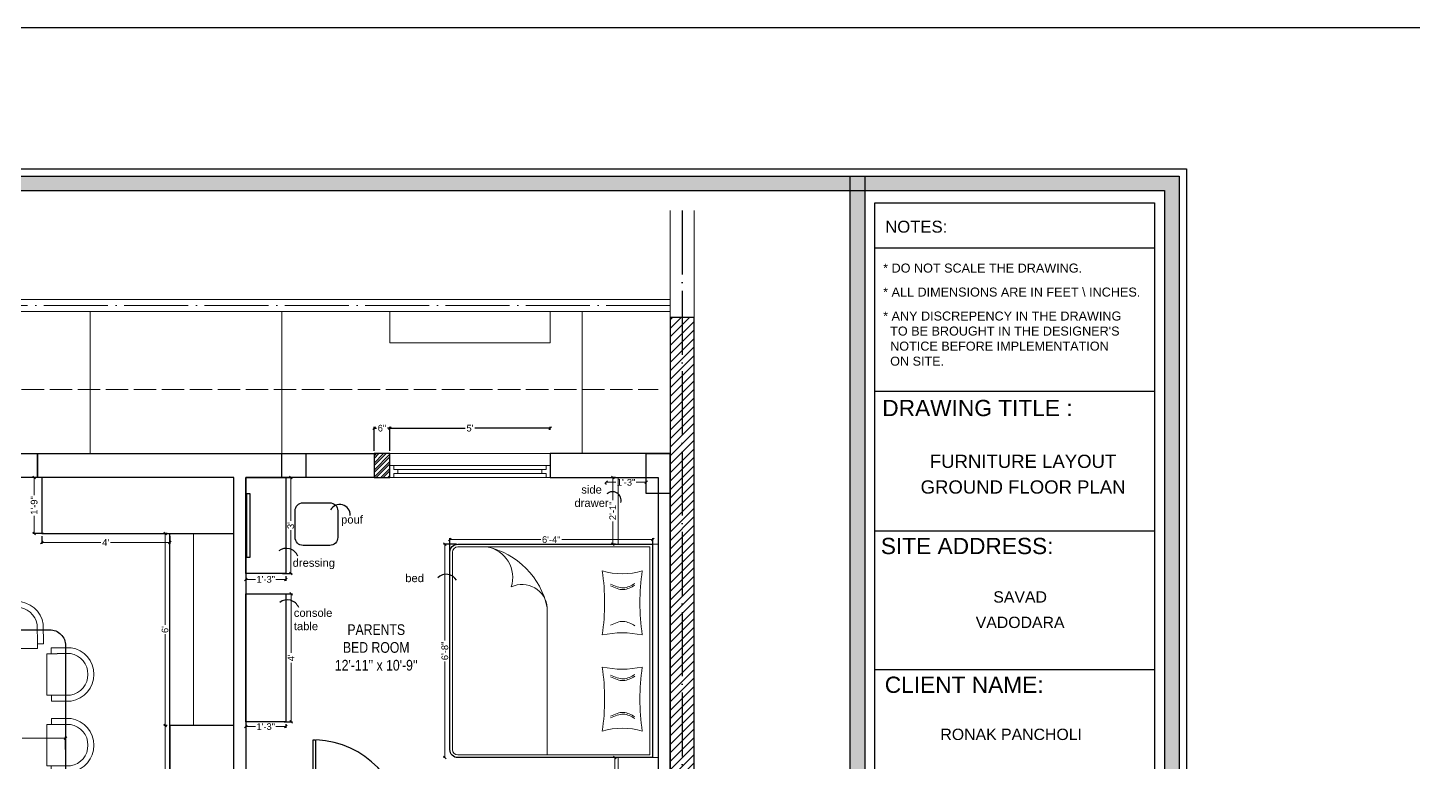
# Model space of a CAD drawing. Header units: millimetres. Extents: x 56222 to 154870, y -177588 to -121287.
# Drawn here: x 148267 to 148787, y -177210 to -176935 of the extents above; entities that cross this region are included whole.
import ezdxf
from ezdxf.enums import TextEntityAlignment as Align

# ---------------------------------------------------------------- set-up
doc = ezdxf.new("R2010")
doc.units = ezdxf.units.MM
doc.header["$MEASUREMENT"] = 0
doc.header["$PDMODE"] = 35
doc.linetypes.add('ACAD_ISO02W100', pattern=[15, 12, -3])
doc.linetypes.add('ACAD_ISO04W100', pattern=[30, 24, -3, 0, -3])
doc.layers.get('Defpoints').update_dxf_attribs({"color": 220})
for name, color, linetype in [('AR DOOR', 40, 'Continuous'), ('AR ELE-5', 134, 'Continuous'), ('str coll', 6, 'Continuous')]:
    doc.layers.add(name, color=color, linetype=linetype)
for name, color, linetype, lineweight in [('COLUMN', 1, 'Continuous', 30), ('dim05', 1, 'Continuous', 13), ('FIRST FLOOR ( TEXT )', 7, 'Continuous', 9), ('FURNITURE', 32, 'Continuous', 9), ('GROUND FLOOR', 7, 'Continuous', 9), ('GROUND FLOOR  ( HATCH )', 251, 'Continuous', 9), ('GROUND FLOOR  ( PLINE )', 251, 'Continuous', 30), ('Labelling', 1, 'Continuous', 25), ('NAME PLATE', 7, 'Continuous', 25), ('SECOND FLOOR ( DW_RAIL )', 7, 'Continuous', 9), ('wall', 7, 'Continuous', 30), ('X_PLOT', 1, 'Continuous', 9), ('XX~SLAB ( BEAM )~ ( DIM )', 7, 'Continuous', 9)]:
    doc.layers.add(name, color=color, linetype=linetype, lineweight=lineweight)
doc.styles.add('Arial', font='arial.ttf')
doc.styles.add('KATHA', font='swissc.ttf')
doc.styles.get("Standard").update_dxf_attribs({"font": 'arial.ttf', "height": 6})
doc.styles.add('style4', font='ARIALN.TTF')
doc.dimstyles.new('ISO-25', dxfattribs={"dimtxt": 2.5, "dimasz": 1, "dimexe": 0.5, "dimexo": 1, "dimtad": 0, "dimdec": 1, "dimlunit": 4, "dimtxsty": 'Standard', "dimblk": 'OBLIQUE', "dimcen": 2.5, "dimclrd": 1, "dimclre": 1, "dimclrt": 5, "dimadec": 0, "dimazin": 0, "dimtfac": 1, "dimtdec": 1, "dimtmove": 0, "dimatfit": 3, "dimfxl": 1, "dimlwd": -1, "dimarcsym": 0})

# ---------------------------------------------------------------- blocks, each defined once
blk = doc.blocks.new('LAYOUT FILE')
at = {"layer": 'NAME PLATE', "true_color": 0xd39e00}
h = blk.add_hatch(color=42, dxfattribs=at)
h.paths.add_polyline_path([(3346889.83, -513806.18), (3346889.83, -514260.7), (3347535.56, -514260.7), (3347535.56, -513806.18)])
h.paths.add_polyline_path([(3346894.36, -513810.71), (3347531.03, -513810.71), (3347531.03, -514256.17), (3346894.36, -514256.17)], flags=16)
blk.add_hatch(color=42, dxfattribs=at).paths.add_polyline_path([(3347433.6, -514256.17), (3347438.13, -514256.17), (3347438.13, -513806.18), (3347433.6, -513806.18)])
at = {"layer": 'NAME PLATE', "color": 42, "true_color": 0xd39e00}
for p, q in [((3347527.96, -513828.55), (3347441.2, -513828.55)), ((3347527.96, -513872.99), (3347441.2, -513872.99)), ((3347527.96, -513916.26), (3347441.2, -513916.26)), ((3347527.96, -513959.27), (3347441.2, -513959.27))]:
    blk.add_line(p, q, dxfattribs=at)
for points in [[(3346887.56, -513803.91), (3347537.83, -513803.91), (3347537.83, -514262.96), (3346887.56, -514262.96)], [(3346889.83, -513806.18), (3347535.56, -513806.18), (3347535.56, -514260.7), (3346889.83, -514260.7)], [(3347433.6, -514256.17), (3347433.6, -513806.18), (3347438.13, -513806.18), (3347438.13, -514256.17)], [(3346894.36, -513810.71), (3347531.03, -513810.71), (3347531.03, -514256.17), (3346894.36, -514256.17)], [(3347441.2, -514252.44), (3347441.2, -513814.44), (3347527.96, -513814.44), (3347527.96, -514252.44)]]:
    blk.add_lwpolyline(points, close=True, dxfattribs=at)
at = {"layer": 'NAME PLATE', "style": 'Arial'}
for s, height, p in [('NOTES:', 3.699, (3347454.07, -513823.73)), ('DRAWING TITLE : ', 5.0338, (3347474.01, -513880.61)), ('SITE ADDRESS:', 5.0338, (3347469.85, -513923.39)), ('CLIENT NAME:', 5.0338, (3347468.93, -513966.4))]:
    blk.add_text(s, height=height, dxfattribs=at).set_placement(p, align=Align.CENTER)
at = {"layer": 'NAME PLATE', "char_height": 2.7974, "width": 108.0765, "attachment_point": 1, "style": 'Arial'}
for s, insert in [('* DO NOT SCALE THE DRAWING.', (3347443.82, -513833.31, 0)), ('* ALL DIMENSIONS ARE IN FEET \\\\ INCHES.', (3347443.82, -513840.75, 0)), ("* ANY DISCREPENCY IN THE DRAWING \\P  TO BE BROUGHT IN THE DESIGNER'S\\P  NOTICE BEFORE IMPLEMENTATION \\P  ON SITE.", (3347443.82, -513848.18, 0))]:
    blk.add_mtext(s, dxfattribs=dict(at, insert=insert))
blk = doc.blocks.new('SD DSD')
at = {"layer": 'FURNITURE'}
for p, q in [((3348486.7, -514623.32), (3348486.68, -514619.42)), ((3348502.23, -514619.34), (3348502.25, -514623.25)), ((3348483.69, -514625.26), (3348479.79, -514625.25)), ((3348483.69, -514625.26), (3348483.66, -514640.81)), ((3348486.7, -514623.32), (3348502.25, -514623.25)), ((3348505.76, -514625.26), (3348509.66, -514625.25)), ((3348505.76, -514625.26), (3348505.79, -514640.81)), ((3348479.75, -514640.8), (3348483.66, -514640.81)), ((3348509.7, -514640.8), (3348505.79, -514640.81)), ((3348479.75, -514651.77), (3348483.66, -514651.76)), ((3348483.69, -514667.31), (3348483.66, -514651.76)), ((3348505.76, -514667.31), (3348505.79, -514651.76)), ((3348509.7, -514651.77), (3348505.79, -514651.76)), ((3348483.69, -514667.31), (3348479.79, -514667.32)), ((3348505.76, -514667.31), (3348509.66, -514667.32)), ((3348486.7, -514669.25), (3348486.68, -514673.16)), ((3348486.7, -514669.25), (3348502.25, -514669.32)), ((3348502.23, -514673.23), (3348502.25, -514669.32))]:
    blk.add_line(p, q, dxfattribs=at)
at = {"layer": 'FURNITURE', "flags": 128}
for points in [[(3348502.23, -514621.56), (3348504.46, -514621.55), (3348504.42, -514614.17, 0.853613), (3348484.42, -514614.22), (3348484.46, -514621.65), (3348486.68, -514621.64)], [(3348502.22, -514619.34), (3348502.23, -514621.56), (3348502.2, -514614.36, 0.835758), (3348486.65, -514614.39), (3348486.67, -514619.42), (3348486.68, -514621.64)], [(3348481.97, -514640.8), (3348481.97, -514643.02), (3348474.58, -514643.01, -0.853613), (3348474.58, -514623.01), (3348482.01, -514623.02), (3348482.01, -514625.25)], [(3348479.75, -514640.79), (3348481.97, -514640.8), (3348474.77, -514640.78, -0.835758), (3348474.76, -514625.23), (3348479.79, -514625.24), (3348482.01, -514625.25)], [(3348507.48, -514640.8), (3348507.48, -514643.02), (3348514.87, -514643.01, 0.853613), (3348514.87, -514623.01), (3348507.44, -514623.02), (3348507.44, -514625.25)], [(3348509.7, -514640.79), (3348507.48, -514640.8), (3348514.68, -514640.78, 0.835758), (3348514.69, -514625.23), (3348509.66, -514625.24), (3348507.44, -514625.25)], [(3348481.97, -514651.77), (3348481.97, -514649.55), (3348474.58, -514649.57, 0.853613), (3348474.58, -514669.57), (3348482.01, -514669.55), (3348482.01, -514667.32)], [(3348479.75, -514651.78), (3348481.97, -514651.77), (3348474.77, -514651.79, 0.835758), (3348474.76, -514667.34), (3348479.79, -514667.33), (3348482.01, -514667.33)], [(3348507.48, -514651.77), (3348507.48, -514649.55), (3348514.87, -514649.57, -0.853613), (3348514.87, -514669.57), (3348507.44, -514669.55), (3348507.44, -514667.32)], [(3348509.7, -514651.78), (3348507.48, -514651.77), (3348514.68, -514651.79, -0.835758), (3348514.69, -514667.34), (3348509.66, -514667.33), (3348507.44, -514667.33)], [(3348502.23, -514671.01), (3348504.46, -514671.02), (3348504.42, -514678.4, -0.853613), (3348484.42, -514678.36), (3348484.46, -514670.92), (3348486.68, -514670.93)], [(3348502.22, -514673.23), (3348502.23, -514671.01), (3348502.2, -514678.21, -0.835758), (3348486.65, -514678.18), (3348486.67, -514673.16), (3348486.68, -514670.93)]]:
    blk.add_lwpolyline(points, format="xyb", dxfattribs=at)
at = {"layer": 'FURNITURE', "lineweight": 30}
blk.add_lwpolyline([(3348506.78, -514676.29), (3348482.68, -514676.29, -0.414214), (3348476.68, -514670.29), (3348476.68, -514622.29, -0.414214), (3348482.68, -514616.29), (3348506.78, -514616.29, -0.414214), (3348512.78, -514622.29), (3348512.78, -514670.29, -0.414214)], format="xyb", close=True, dxfattribs=at)
blk = doc.blocks.new('_Oblique')
at = {"layer": 'wall', "color": 0, "lineweight": -2}
blk.add_line((-0.5, -0.5), (0.5, 0.5), dxfattribs=at)
blk = doc.blocks.new('*D477')
at = {"layer": 'Defpoints', "color": 0, "transparency": 16777216}
for p in [(148281.63, -177201.2), (148245.53, -177205.67), (148281.63, -177206.52)]:
    blk.add_point(p, dxfattribs=at)
at = {"layer": 'dim05', "color": 1, "linetype": 'Continuous', "lineweight": -2, "transparency": 16777216}
for p, q in [((148245.53, -177204.67), (148245.53, -177200.7)), ((148281.63, -177205.52), (148281.63, -177200.7))]:
    blk.add_line(p, q, dxfattribs=at)
at = {"layer": 'dim05', "color": 1, "linetype": 'Continuous', "transparency": 16777216}
for p, q in [((148245.53, -177201.2), (148261.81, -177201.2)), ((148281.63, -177201.2), (148265.36, -177201.2))]:
    blk.add_line(p, q, dxfattribs=at)
at = {"layer": 'dim05', "color": 1, "transparency": 16777216, "rotation": 180}
blk.add_blockref('_Oblique', (148245.53, -177201.2), dxfattribs=at)
at = {"layer": 'dim05', "color": 1, "transparency": 16777216}
blk.add_blockref('_Oblique', (148281.63, -177201.2), dxfattribs=at)
at = {"layer": 'dim05', "color": 5, "lineweight": 25, "transparency": 16777216, "insert": (148263.58, -177201.2), "char_height": 2.5, "attachment_point": 5, "style": 'Arial'}
blk.add_mtext("3'", dxfattribs=at)
blk = doc.blocks.new('*D483')
at = {"layer": 'Defpoints', "color": 0, "transparency": 16777216}
for p in [(148501.69, -177126.83), (148425.66, -177134.01), (148501.69, -177134.01)]:
    blk.add_point(p, dxfattribs=at)
at = {"layer": 'dim05', "color": 1, "linetype": 'Continuous', "lineweight": -2, "transparency": 16777216}
for p, q in [((148425.66, -177133.01), (148425.66, -177126.33)), ((148501.69, -177133.01), (148501.69, -177126.33))]:
    blk.add_line(p, q, dxfattribs=at)
at = {"layer": 'dim05', "color": 1, "linetype": 'Continuous', "transparency": 16777216}
for p, q in [((148425.66, -177126.83), (148459.72, -177126.83)), ((148501.69, -177126.83), (148467.63, -177126.83))]:
    blk.add_line(p, q, dxfattribs=at)
at = {"layer": 'dim05', "color": 1, "transparency": 16777216, "rotation": 180}
blk.add_blockref('_Oblique', (148425.66, -177126.83), dxfattribs=at)
at = {"layer": 'dim05', "color": 1, "transparency": 16777216}
blk.add_blockref('_Oblique', (148501.69, -177126.83), dxfattribs=at)
at = {"layer": 'dim05', "color": 5, "lineweight": 25, "transparency": 16777216, "insert": (148463.67, -177126.83), "char_height": 2.5, "attachment_point": 5, "style": 'Arial'}
blk.add_mtext('6\'-4"', dxfattribs=at)
blk = doc.blocks.new('*D484')
at = {"layer": 'Defpoints', "color": 0, "transparency": 16777216}
for p in [(148429.18, -177128.55), (148423.79, -177208.54), (148424.48, -177208.54)]:
    blk.add_point(p, dxfattribs=at)
at = {"layer": 'dim05', "color": 1, "linetype": 'Continuous', "lineweight": -2, "transparency": 16777216}
for p, q in [((148428.18, -177128.55), (148423.29, -177128.55)), ((148423.48, -177208.54), (148423.29, -177208.54))]:
    blk.add_line(p, q, dxfattribs=at)
at = {"layer": 'dim05', "color": 1, "linetype": 'Continuous', "transparency": 16777216}
for p, q in [((148423.79, -177128.55), (148423.79, -177164.59)), ((148423.79, -177208.54), (148423.79, -177172.5))]:
    blk.add_line(p, q, dxfattribs=at)
at = {"layer": 'dim05', "color": 1, "transparency": 16777216}
for p, rotation in [((148423.79, -177128.55), 90), ((148423.79, -177208.54), 270)]:
    blk.add_blockref('_Oblique', p, dxfattribs=dict(at, rotation=rotation))
at = {"layer": 'dim05', "color": 5, "lineweight": 25, "transparency": 16777216, "insert": (148423.79, -177168.55), "char_height": 2.5, "attachment_point": 5, "rotation": 90, "style": 'Arial'}
blk.add_mtext('6\'-8"', dxfattribs=at)
blk = doc.blocks.new('*D485')
at = {"layer": 'Defpoints', "color": 0, "transparency": 16777216}
for p in [(148488.69, -177103.54), (148486.69, -177128.55), (148488.69, -177128.55)]:
    blk.add_point(p, dxfattribs=at)
at = {"layer": 'dim05', "color": 1, "linetype": 'Continuous', "lineweight": -2, "transparency": 16777216}
for p, q in [((148487.69, -177103.54), (148486.19, -177103.54)), ((148487.69, -177128.55), (148486.19, -177128.55))]:
    blk.add_line(p, q, dxfattribs=at)
at = {"layer": 'dim05', "color": 1, "linetype": 'Continuous', "transparency": 16777216}
for p, q in [((148486.69, -177103.54), (148486.69, -177112.08)), ((148486.69, -177128.55), (148486.69, -177120.02))]:
    blk.add_line(p, q, dxfattribs=at)
at = {"layer": 'dim05', "color": 1, "transparency": 16777216}
for p, rotation in [((148486.69, -177103.54), 90), ((148486.69, -177128.55), 270)]:
    blk.add_blockref('_Oblique', p, dxfattribs=dict(at, rotation=rotation))
at = {"layer": 'dim05', "color": 5, "lineweight": 25, "transparency": 16777216, "insert": (148486.69, -177116.05), "char_height": 2.5, "attachment_point": 5, "rotation": 90, "style": 'Arial'}
blk.add_mtext('2\'-1"', dxfattribs=at)
blk = doc.blocks.new('*D486')
at = {"layer": 'Defpoints', "color": 0, "transparency": 16777216}
for p in [(148484.19, -177105.12), (148499.19, -177105.12), (148499.19, -177105.36)]:
    blk.add_point(p, dxfattribs=at)
at = {"layer": 'dim05', "color": 1, "linetype": 'Continuous', "transparency": 16777216}
for p, q in [((148484.19, -177105.36), (148487.86, -177105.36)), ((148499.19, -177105.36), (148495.52, -177105.36))]:
    blk.add_line(p, q, dxfattribs=at)
at = {"layer": 'dim05', "color": 1, "linetype": 'Continuous', "lineweight": -2, "transparency": 16777216}
for p, q in [((148484.19, -177106.12), (148484.19, -177105.86)), ((148499.19, -177106.12), (148499.19, -177105.86))]:
    blk.add_line(p, q, dxfattribs=at)
at = {"layer": 'dim05', "color": 1, "transparency": 16777216, "rotation": 180}
blk.add_blockref('_Oblique', (148484.19, -177105.36), dxfattribs=at)
at = {"layer": 'dim05', "color": 1, "transparency": 16777216}
blk.add_blockref('_Oblique', (148499.19, -177105.36), dxfattribs=at)
at = {"layer": 'dim05', "color": 5, "lineweight": 25, "transparency": 16777216, "insert": (148491.69, -177105.36), "char_height": 2.5, "attachment_point": 5, "style": 'Arial'}
blk.add_mtext('1\'-3"', dxfattribs=at)
blk = doc.blocks.new('*D487')
at = {"layer": 'Defpoints', "color": 0, "transparency": 16777216}
for p in [(148488.69, -177208.54), (148487.51, -177232.54), (148488.69, -177232.54)]:
    blk.add_point(p, dxfattribs=at)
at = {"layer": 'dim05', "color": 1, "linetype": 'Continuous', "lineweight": -2, "transparency": 16777216}
for p, q in [((148487.69, -177208.54), (148487.01, -177208.54)), ((148487.69, -177232.54), (148487.01, -177232.54))]:
    blk.add_line(p, q, dxfattribs=at)
at = {"layer": 'dim05', "color": 1, "linetype": 'Continuous', "transparency": 16777216}
for p, q in [((148487.51, -177208.54), (148487.51, -177218.74)), ((148487.51, -177232.54), (148487.51, -177222.34))]:
    blk.add_line(p, q, dxfattribs=at)
at = {"layer": 'dim05', "color": 1, "transparency": 16777216}
for p, rotation in [((148487.51, -177208.54), 90), ((148487.51, -177232.54), 270)]:
    blk.add_blockref('_Oblique', p, dxfattribs=dict(at, rotation=rotation))
at = {"layer": 'dim05', "color": 5, "lineweight": 25, "transparency": 16777216, "insert": (148487.51, -177220.54), "char_height": 2.5, "attachment_point": 5, "rotation": 90, "style": 'Arial'}
blk.add_mtext("2'", dxfattribs=at)
blk = doc.blocks.new('*D479')
at = {"layer": 'Defpoints', "color": 0, "transparency": 16777216}
for p in [(148349.19, -177195.04), (148349.19, -177196.93), (148364.13, -177195.04)]:
    blk.add_point(p, dxfattribs=at)
at = {"layer": 'dim05', "color": 1, "linetype": 'Continuous', "lineweight": -2, "transparency": 16777216}
for p, q in [((148349.19, -177196.04), (148349.19, -177197.43)), ((148364.13, -177196.04), (148364.13, -177197.43))]:
    blk.add_line(p, q, dxfattribs=at)
at = {"layer": 'dim05', "color": 1, "linetype": 'Continuous', "transparency": 16777216}
for p, q in [((148349.19, -177196.93), (148352.83, -177196.93)), ((148364.13, -177196.93), (148360.49, -177196.93))]:
    blk.add_line(p, q, dxfattribs=at)
at = {"layer": 'dim05', "color": 1, "transparency": 16777216, "rotation": 180}
blk.add_blockref('_Oblique', (148349.19, -177196.93), dxfattribs=at)
at = {"layer": 'dim05', "color": 1, "transparency": 16777216}
blk.add_blockref('_Oblique', (148364.13, -177196.93), dxfattribs=at)
at = {"layer": 'dim05', "color": 5, "lineweight": 25, "transparency": 16777216, "insert": (148356.66, -177196.93), "char_height": 2.5, "attachment_point": 5, "style": 'Arial'}
blk.add_mtext('1\'-3"', dxfattribs=at)
blk = doc.blocks.new('*D480')
at = {"layer": 'Defpoints', "color": 0, "transparency": 16777216}
for p in [(148362.55, -177147.16), (148362.55, -177195.13), (148366.18, -177195.13)]:
    blk.add_point(p, dxfattribs=at)
at = {"layer": 'dim05', "color": 1, "linetype": 'Continuous', "lineweight": -2, "transparency": 16777216}
for p, q in [((148363.55, -177147.16), (148366.68, -177147.16)), ((148363.55, -177195.13), (148366.68, -177195.13))]:
    blk.add_line(p, q, dxfattribs=at)
at = {"layer": 'dim05', "color": 1, "linetype": 'Continuous', "transparency": 16777216}
for p, q in [((148366.18, -177147.16), (148366.18, -177169.32)), ((148366.18, -177195.13), (148366.18, -177172.97))]:
    blk.add_line(p, q, dxfattribs=at)
at = {"layer": 'dim05', "color": 1, "transparency": 16777216}
for p, rotation in [((148366.18, -177147.16), 90), ((148366.18, -177195.13), 270)]:
    blk.add_blockref('_Oblique', p, dxfattribs=dict(at, rotation=rotation))
at = {"layer": 'dim05', "color": 5, "lineweight": 25, "transparency": 16777216, "insert": (148366.18, -177171.15), "char_height": 2.5, "attachment_point": 5, "rotation": 90, "style": 'Arial'}
blk.add_mtext("4'", dxfattribs=at)
blk = doc.blocks.new('*D481')
at = {"layer": 'Defpoints', "color": 0, "transparency": 16777216}
for p in [(148349.19, -177139.57), (148364.13, -177139.57), (148364.13, -177141.73)]:
    blk.add_point(p, dxfattribs=at)
at = {"layer": 'dim05', "color": 1, "linetype": 'Continuous', "lineweight": -2, "transparency": 16777216}
for p, q in [((148349.19, -177140.57), (148349.19, -177142.23)), ((148364.13, -177140.57), (148364.13, -177142.23))]:
    blk.add_line(p, q, dxfattribs=at)
at = {"layer": 'dim05', "color": 1, "linetype": 'Continuous', "transparency": 16777216}
for p, q in [((148349.19, -177141.73), (148352.83, -177141.73)), ((148364.13, -177141.73), (148360.49, -177141.73))]:
    blk.add_line(p, q, dxfattribs=at)
at = {"layer": 'dim05', "color": 1, "transparency": 16777216, "rotation": 180}
blk.add_blockref('_Oblique', (148349.19, -177141.73), dxfattribs=at)
at = {"layer": 'dim05', "color": 1, "transparency": 16777216}
blk.add_blockref('_Oblique', (148364.13, -177141.73), dxfattribs=at)
at = {"layer": 'dim05', "color": 5, "lineweight": 25, "transparency": 16777216, "insert": (148356.66, -177141.73), "char_height": 2.5, "attachment_point": 5, "style": 'Arial'}
blk.add_mtext('1\'-3"', dxfattribs=at)
blk = doc.blocks.new('*D482')
at = {"layer": 'Defpoints', "color": 0, "transparency": 16777216}
for p in [(148361.33, -177103.54), (148366.05, -177103.54), (148361.99, -177139.57)]:
    blk.add_point(p, dxfattribs=at)
at = {"layer": 'dim05', "color": 1, "linetype": 'Continuous', "lineweight": -2, "transparency": 16777216}
for p, q in [((148362.33, -177103.54), (148366.55, -177103.54)), ((148362.99, -177139.57), (148366.55, -177139.57))]:
    blk.add_line(p, q, dxfattribs=at)
at = {"layer": 'dim05', "color": 1, "linetype": 'Continuous', "transparency": 16777216}
for p, q in [((148366.05, -177103.54), (148366.05, -177119.78)), ((148366.05, -177139.57), (148366.05, -177123.33))]:
    blk.add_line(p, q, dxfattribs=at)
at = {"layer": 'dim05', "color": 1, "transparency": 16777216}
for p, rotation in [((148366.05, -177103.54), 90), ((148366.05, -177139.57), 270)]:
    blk.add_blockref('_Oblique', p, dxfattribs=dict(at, rotation=rotation))
at = {"layer": 'dim05', "color": 5, "lineweight": 25, "transparency": 16777216, "insert": (148366.05, -177121.56), "char_height": 2.5, "attachment_point": 5, "rotation": 90, "style": 'Arial'}
blk.add_mtext("3'", dxfattribs=at)
blk = doc.blocks.new('*U257')
for points in [[(0, 0), (0, 1120), (30, 1120), (30, 0)], [(-40, 0), (0, 0), (0, -30), (10, -30), (10, -100), (-40, -100)], [(1160, 0), (1120, 0), (1120, -30), (1110, -30), (1110, -100), (1160, -100)]]:
    blk.add_lwpolyline(points, close=True)
at = {"layer": 'AR ELE-5', "linetype": 'ByBlock', "ltscale": 15}
blk.add_arc((-2, -1), 1122, 0.0347, 87.627, dxfattribs=at)
blk = doc.blocks.new('*D492')
at = {"layer": 'Defpoints', "color": 0, "transparency": 16777216}
for p in [(148275.04, -177103.54), (148269.87, -177124.54), (148274.33, -177124.54)]:
    blk.add_point(p, dxfattribs=at)
at = {"layer": 'dim05', "color": 1, "linetype": 'Continuous', "lineweight": -2, "transparency": 16777216}
for p, q in [((148274.04, -177103.54), (148269.37, -177103.54)), ((148273.33, -177124.54), (148269.37, -177124.54))]:
    blk.add_line(p, q, dxfattribs=at)
at = {"layer": 'dim05', "color": 1, "linetype": 'Continuous', "transparency": 16777216}
for p, q in [((148269.87, -177103.54), (148269.87, -177110.21)), ((148269.87, -177124.54), (148269.87, -177117.87))]:
    blk.add_line(p, q, dxfattribs=at)
at = {"layer": 'dim05', "color": 1, "transparency": 16777216}
for p, rotation in [((148269.87, -177103.54), 90), ((148269.87, -177124.54), 270)]:
    blk.add_blockref('_Oblique', p, dxfattribs=dict(at, rotation=rotation))
at = {"layer": 'dim05', "color": 5, "lineweight": 25, "transparency": 16777216, "insert": (148269.87, -177114.04), "char_height": 2.5, "attachment_point": 5, "rotation": 90, "style": 'Arial'}
blk.add_mtext('1\'-9"', dxfattribs=at)
blk = doc.blocks.new('*D493')
at = {"layer": 'Defpoints', "color": 0, "transparency": 16777216}
for p in [(148272.69, -177124.54), (148320.69, -177124.54), (148320.69, -177127.88)]:
    blk.add_point(p, dxfattribs=at)
at = {"layer": 'dim05', "color": 1, "linetype": 'Continuous', "lineweight": -2, "transparency": 16777216}
for p, q in [((148272.69, -177125.54), (148272.69, -177128.38)), ((148320.69, -177125.54), (148320.69, -177128.38))]:
    blk.add_line(p, q, dxfattribs=at)
at = {"layer": 'dim05', "color": 1, "linetype": 'Continuous', "transparency": 16777216}
for p, q in [((148272.69, -177127.88), (148294.86, -177127.88)), ((148320.69, -177127.88), (148298.51, -177127.88))]:
    blk.add_line(p, q, dxfattribs=at)
at = {"layer": 'dim05', "color": 1, "transparency": 16777216, "rotation": 180}
blk.add_blockref('_Oblique', (148272.69, -177127.88), dxfattribs=at)
at = {"layer": 'dim05', "color": 1, "transparency": 16777216}
blk.add_blockref('_Oblique', (148320.69, -177127.88), dxfattribs=at)
at = {"layer": 'dim05', "color": 5, "lineweight": 25, "transparency": 16777216, "insert": (148296.69, -177127.88), "char_height": 2.5, "attachment_point": 5, "style": 'Arial'}
blk.add_mtext("4'", dxfattribs=at)
blk = doc.blocks.new('*D494')
at = {"layer": 'Defpoints', "color": 0, "transparency": 16777216}
for p in [(148320.69, -177124.54), (148318.91, -177196.54), (148320.69, -177196.54)]:
    blk.add_point(p, dxfattribs=at)
at = {"layer": 'dim05', "color": 1, "linetype": 'Continuous', "lineweight": -2, "transparency": 16777216}
for p, q in [((148319.69, -177124.54), (148318.41, -177124.54)), ((148319.69, -177196.54), (148318.41, -177196.54))]:
    blk.add_line(p, q, dxfattribs=at)
at = {"layer": 'dim05', "color": 1, "linetype": 'Continuous', "transparency": 16777216}
for p, q in [((148318.91, -177124.54), (148318.91, -177158.76)), ((148318.91, -177196.54), (148318.91, -177162.32))]:
    blk.add_line(p, q, dxfattribs=at)
at = {"layer": 'dim05', "color": 1, "transparency": 16777216}
for p, rotation in [((148318.91, -177124.54), 90), ((148318.91, -177196.54), 270)]:
    blk.add_blockref('_Oblique', p, dxfattribs=dict(at, rotation=rotation))
at = {"layer": 'dim05', "color": 5, "lineweight": 25, "transparency": 16777216, "insert": (148318.91, -177160.54), "char_height": 2.5, "attachment_point": 5, "rotation": 90, "style": 'Arial'}
blk.add_mtext("6'", dxfattribs=at)
blk = doc.blocks.new('*D495')
at = {"layer": 'Defpoints', "color": 0, "transparency": 16777216}
for p in [(148320.69, -177196.54), (148318.91, -177232.54), (148320.69, -177232.54)]:
    blk.add_point(p, dxfattribs=at)
at = {"layer": 'dim05', "color": 1, "linetype": 'Continuous', "lineweight": -2, "transparency": 16777216}
for p, q in [((148319.69, -177196.54), (148318.41, -177196.54)), ((148319.69, -177232.54), (148318.41, -177232.54))]:
    blk.add_line(p, q, dxfattribs=at)
at = {"layer": 'dim05', "color": 1, "linetype": 'Continuous', "transparency": 16777216}
for p, q in [((148318.91, -177196.54), (148318.91, -177212.77)), ((148318.91, -177232.54), (148318.91, -177216.32))]:
    blk.add_line(p, q, dxfattribs=at)
at = {"layer": 'dim05', "color": 1, "transparency": 16777216}
for p, rotation in [((148318.91, -177196.54), 90), ((148318.91, -177232.54), 270)]:
    blk.add_blockref('_Oblique', p, dxfattribs=dict(at, rotation=rotation))
at = {"layer": 'dim05', "color": 5, "transparency": 16777216, "insert": (148318.91, -177214.54), "char_height": 2.5, "attachment_point": 5, "rotation": 90, "style": 'Arial'}
blk.add_mtext("3'", dxfattribs=at)
blk = doc.blocks.new('*D537')
at = {"layer": 'Defpoints', "color": 0, "transparency": 16777216}
for p in [(148403.19, -177086.69), (148463.19, -177085.07), (148463.19, -177086.69)]:
    blk.add_point(p, dxfattribs=at)
at = {"layer": 'dim05', "color": 5, "linetype": 'Continuous', "lineweight": -2, "transparency": 16777216}
for p, q in [((148403.19, -177085.69), (148403.19, -177084.57)), ((148463.19, -177085.69), (148463.19, -177084.57))]:
    blk.add_line(p, q, dxfattribs=at)
at = {"layer": 'dim05', "color": 5, "linetype": 'Continuous', "lineweight": 30, "transparency": 16777216}
for p, q in [((148403.19, -177085.07), (148431.41, -177085.07)), ((148463.19, -177085.07), (148434.96, -177085.07))]:
    blk.add_line(p, q, dxfattribs=at)
at = {"layer": 'dim05', "color": 5, "lineweight": 30, "transparency": 16777216, "rotation": 180}
blk.add_blockref('_Oblique', (148403.19, -177085.07), dxfattribs=at)
at = {"layer": 'dim05', "color": 5, "lineweight": 30, "transparency": 16777216}
blk.add_blockref('_Oblique', (148463.19, -177085.07), dxfattribs=at)
at = {"layer": 'dim05', "color": 5, "lineweight": 30, "transparency": 16777216, "insert": (148433.19, -177085.07), "char_height": 2.5, "attachment_point": 5, "style": 'Arial'}
blk.add_mtext("5'", dxfattribs=at)
blk = doc.blocks.new('*D538')
at = {"layer": 'Defpoints', "color": 0, "transparency": 16777216}
for p in [(148397.23, -177085.07), (148397.23, -177094.54), (148403.19, -177094.54)]:
    blk.add_point(p, dxfattribs=at)
at = {"layer": 'dim05', "color": 5, "linetype": 'Continuous', "lineweight": -2, "transparency": 16777216}
for p, q in [((148397.23, -177093.54), (148397.23, -177084.57)), ((148403.19, -177093.54), (148403.19, -177084.57))]:
    blk.add_line(p, q, dxfattribs=at)
at = {"layer": 'dim05', "color": 5, "linetype": 'Continuous', "lineweight": 30, "transparency": 16777216}
for p, q in [((148397.23, -177085.07), (148398.14, -177085.07)), ((148403.19, -177085.07), (148402.28, -177085.07))]:
    blk.add_line(p, q, dxfattribs=at)
at = {"layer": 'dim05', "color": 5, "lineweight": 30, "transparency": 16777216, "rotation": 180}
blk.add_blockref('_Oblique', (148397.23, -177085.07), dxfattribs=at)
at = {"layer": 'dim05', "color": 5, "lineweight": 30, "transparency": 16777216}
blk.add_blockref('_Oblique', (148403.19, -177085.07), dxfattribs=at)
at = {"layer": 'dim05', "color": 5, "lineweight": 30, "transparency": 16777216, "insert": (148400.21, -177085.07), "char_height": 2.5, "attachment_point": 5, "style": 'Arial'}
blk.add_mtext('6"', dxfattribs=at)

msp = doc.modelspace()

# ---------------------------------------------------------------- hatches: boundary and pattern name
at = {"layer": 'GROUND FLOOR  ( HATCH )'}
h = msp.add_hatch(dxfattribs=at)
h.set_pattern_fill('ANSI31', color=6, scale=18, style=0)
h.set_pattern_definition([(45, (31976.5016, -14767.8683), (-1.590990258, 1.590990258), [])])
h.paths.add_polyline_path([(148517.1875, -177043.5426), (148508.1876, -177043.5426), (148508.1876, -177387.0427), (148517.1875, -177387.0427)])
at = {"layer": 'GROUND FLOOR  ( PLINE )', "lineweight": 5}
h = msp.add_hatch(dxfattribs=at)
h.set_pattern_fill('ANSI32', color=3, scale=5)
h.paths.add_polyline_path([(148403.1875, -177094.5426), (148397.2296, -177094.5426), (148397.2296, -177103.5426), (148403.1875, -177103.5426)])

# ---------------------------------------------------------------- linework, layer by layer
at = {"color": 5}
msp.add_lwpolyline([(148349.5545, -177109.5429), (148350.7301, -177109.5429), (148350.7301, -177133.5509), (148349.5545, -177133.5509)], close=True, dxfattribs=at)
at = {"layer": 'COLUMN'}
for points in [[(148262.1875, -177094.5426), (148271.1875, -177094.5426), (148271.1875, -177103.5426), (148262.1875, -177103.5426)], [(148362.6875, -177094.5426), (148371.6875, -177094.5426), (148371.6875, -177103.5426), (148362.6875, -177103.5426)], [(148499.1875, -177094.5426), (148508.1875, -177094.5426), (148508.1875, -177109.5426), (148499.1875, -177109.5426)]]:
    msp.add_lwpolyline(points, close=True, dxfattribs=at)
at = {"layer": 'FURNITURE', "lineweight": 30}
for p, q in [((148272.6875, -177103.5426), (148272.6875, -177124.5426)), ((148272.6875, -177124.5426), (148344.6875, -177124.5426)), ((148320.6875, -177232.5426), (148320.6875, -177124.5426))]:
    msp.add_line(p, q, dxfattribs=at)
at = {"layer": 'FURNITURE', "lineweight": 5}
msp.add_line((148329.635, -177124.5426), (148329.635, -177196.5414), dxfattribs=at)
at = {"layer": 'FURNITURE'}
msp.add_line((148462.1619, -177207.5509), (148462.1619, -177152.3579), dxfattribs=at)
at = {"layer": 'FURNITURE', "lineweight": 30}
for points in [[(148349.1875, -177103.5426), (148364.1282, -177103.5426), (148364.1282, -177139.5691), (148349.1875, -177139.5691)], [(148349.1875, -177147.1611), (148364.1282, -177147.1611), (148364.1282, -177195.1302), (148349.1875, -177195.1302)], [(148320.6875, -177232.5426), (148344.6875, -177232.5426), (148344.6875, -177196.5414), (148320.6875, -177196.5414)]]:
    msp.add_lwpolyline(points, close=True, dxfattribs=at)
at = {"layer": 'FURNITURE'}
for points in [[(148503.6875, -177128.5509), (148488.6875, -177128.5509), (148488.6875, -177103.5426), (148503.6875, -177103.5426)], [(148503.6875, -177208.5344), (148488.6875, -177208.5344), (148488.6875, -177232.5426), (148503.6875, -177232.5426)]]:
    msp.add_lwpolyline(points, close=True, dxfattribs=at)
at = {"layer": 'FURNITURE', "lineweight": 30}
for points in [[(148370.6644, -177113.0336), (148380.6326, -177113.0336, -0.41421356), (148383.6326, -177116.0336), (148383.6326, -177125.9896, -0.41421356), (148380.6326, -177128.9896), (148370.6644, -177128.9896, -0.41421356), (148367.6644, -177125.9896), (148367.6644, -177116.0336, -0.41421356)], [(148425.6579, -177205.5509), (148425.6579, -177131.5509, -0.41421356), (148428.6579, -177128.5509), (148501.5886, -177128.5509), (148501.5886, -177208.5509), (148428.6579, -177208.5509, -0.41421356)]]:
    msp.add_lwpolyline(points, format="xyb", close=True, dxfattribs=at)
at = {"layer": 'FURNITURE'}
for points in [[(148426.6579, -177205.5509), (148426.6579, -177131.5509, -0.41421356), (148428.6579, -177129.5509), (148500.5886, -177129.5509), (148500.5886, -177207.5509), (148428.6579, -177207.5509, -0.41421356)], [(148448.6407, -177144.5619, -0.52796512), (148462.1619, -177152.3579, 0.29648943), (148439.5192, -177129.5509, -0.4593765), (148448.6407, -177144.5619)]]:
    msp.add_lwpolyline(points, format="xyb", close=True, dxfattribs=at)
at = {"layer": 'FURNITURE', "elevation": -0.0053}
for points in [[(148482.7677, -177162.5419, -0.10058607), (148497.7677, -177162.5419, -0.07572579), (148497.7677, -177138.5419, -0.14896716), (148482.7677, -177138.5419, -0.0741156)], [(148482.7677, -177174.6229, 0.10058607), (148497.7677, -177174.6229, 0.07572579), (148497.7677, -177198.6229, 0.14896716), (148482.7677, -177198.6229, 0.0741156)]]:
    msp.add_lwpolyline(points, format="xyb", close=True, dxfattribs=at)
at = {"layer": 'FURNITURE'}
for points in [[(148495.0294, -177143.2837, -0.0053), (148493.6123, -177144.0557, -0.0053), (148490.6187, -177145.6865, -0.0053), (148487.502, -177144.2459, -0.0053), (148485.8606, -177143.4871, -0.0053)], [(148495.0294, -177143.9285, -0.0053), (148493.6123, -177144.7004, -0.0053), (148490.6187, -177146.3313, -0.0053), (148487.502, -177144.8906, -0.0053), (148485.8606, -177144.1319, -0.0053)], [(148495.0294, -177159.1195, -0.0053), (148493.6123, -177158.3475, -0.0053), (148490.6187, -177156.7167, -0.0053), (148487.502, -177158.1573, -0.0053), (148485.8606, -177158.916, -0.0053)], [(148495.0294, -177177.4006, -0.0053), (148493.6123, -177178.1726, -0.0053), (148490.6187, -177179.8034, -0.0053), (148487.502, -177178.3628, -0.0053), (148485.8606, -177177.604, -0.0053)], [(148495.0294, -177178.0454, -0.0053), (148493.6123, -177178.8173, -0.0053), (148490.6187, -177180.4482, -0.0053), (148487.502, -177179.0075, -0.0053), (148485.8606, -177178.2488, -0.0053)], [(148495.0294, -177193.2364, -0.0053), (148493.6123, -177192.4644, -0.0053), (148490.6187, -177190.8336, -0.0053), (148487.502, -177192.2742, -0.0053), (148485.8606, -177193.0329, -0.0053)], [(148495.0294, -177193.8812, -0.0053), (148493.6123, -177193.1092, -0.0053), (148490.6187, -177191.4783, -0.0053), (148487.502, -177192.919, -0.0053), (148485.8606, -177193.6777, -0.0053)]]:
    msp.add_open_spline(points, degree=3, knots=[0, 0, 0, 0, 4.57791705, 9.67113696, 9.67113696, 9.67113696, 9.67113696], dxfattribs=at)
at = {"layer": 'GROUND FLOOR'}
for p, q in [((148508.1875, -177003.4938), (148508.1875, -177524.4266)), ((148508.1876, -177003.4938), (148508.1876, -177094.5426)), ((148517.1876, -177003.4938), (148517.1876, -177524.4266)), ((148007.9375, -177036.7926), (148508.1875, -177036.7926)), ((148012.4375, -177041.2926), (148508.1875, -177041.2926)), ((148508.1875, -177094.5426), (148107.6875, -177094.5426)), ((148271.1875, -177094.5426), (148271.1875, -177103.5426)), ((148403.1875, -177094.5426), (148403.1875, -177103.5426)), ((148463.1875, -177094.5426), (148463.1875, -177103.5426)), ((148344.6875, -177103.5426), (148262.1875, -177103.5426)), ((148344.6875, -177103.5426), (148344.6875, -177232.5426)), ((148499.1875, -177103.5426), (148349.1875, -177103.5426)), ((148349.1875, -177103.5426), (148349.1875, -177232.5426))]:
    msp.add_line(p, q, dxfattribs=at)
at = {"layer": 'GROUND FLOOR', "color": 1, "linetype": 'ACAD_ISO04W100'}
msp.add_line((148512.6876, -177003.4938), (148512.6876, -177387.0426), dxfattribs=at)
msp.add_lwpolyline([(148508.1875, -177039.0426), (148010.1875, -177039.0426), (148010.1875, -177501.5426), (148508.1875, -177501.5426)], dxfattribs=at)
at = {"layer": 'GROUND FLOOR', "color": 6, "lineweight": 30}
msp.add_lwpolyline([(148517.1875, -177043.5426), (148508.1876, -177043.5426), (148508.1876, -177387.0427), (148517.1875, -177387.0427)], close=True, dxfattribs=at)
at = {"layer": 'GROUND FLOOR', "linetype": 'ACAD_ISO02W100', "ltscale": 0.7}
msp.add_lwpolyline([(148107.6875, -177070.5426), (148503.6875, -177070.5426)], dxfattribs=at)
at = {"layer": 'GROUND FLOOR  ( PLINE )'}
for points in [[(148271.1875, -177094.5426), (148397.2296, -177094.5426), (148397.2296, -177103.5426), (148349.1875, -177103.5426), (148349.1875, -177232.5426), (148367.1875, -177232.5426), (148367.1875, -177237.0426), (148320.6875, -177237.0426), (148320.6875, -177232.5426), (148344.6875, -177232.5426), (148344.6875, -177103.5426), (148271.1875, -177103.5426)], [(148508.1875, -177094.5426), (148463.1875, -177094.5426), (148463.1875, -177103.5426), (148503.6875, -177103.5426), (148503.6875, -177232.5426), (148467.6915, -177232.5413), (148467.6915, -177237.0413), (148499.1875, -177237.0426), (148499.1875, -177364.5426), (148466.1875, -177364.5426), (148466.1875, -177369.0426), (148499.1875, -177369.0426), (148499.1875, -177387.0426), (148508.1875, -177387.0426)]]:
    msp.add_lwpolyline(points, close=True, dxfattribs=at)
at = {"layer": 'GROUND FLOOR  ( PLINE )', "color": 3}
msp.add_lwpolyline([(148403.1875, -177094.5426), (148397.2296, -177094.5426), (148397.2296, -177103.5426), (148403.1875, -177103.5426)], close=True, dxfattribs=at)
at = {"layer": 'Labelling', "color": 1}
for centre, radius, start, end in [((148486.6338, -177112.0847, 0.0693), 3.2019, 344.948563, 130.983818), ((148384.383, -177117.5523, -0.0006), 3.9055, 356.984175, 151.861943), ((148364.3838, -177134.7604, -0.0704), 4.6266, 22.468046, 127.178331), ((148424.3142, -177144.2398, -0.0704), 4.4297, 29.005428, 136.198697), ((148364.7348, -177154.0382, -0.0704), 4.6266, 22.468046, 127.178331)]:
    msp.add_arc(centre, radius, start, end, dxfattribs=at)
at = {"layer": 'SECOND FLOOR ( DW_RAIL )', "color": 3}
msp.add_lwpolyline([(148463.1875, -177099.0426), (148461.6875, -177099.0426), (148461.6875, -177100.5426), (148460.1875, -177100.5426), (148460.1875, -177102.0426), (148406.1875, -177102.0426), (148406.1875, -177100.5426), (148404.6875, -177100.5426), (148404.6875, -177099.0426), (148403.1875, -177099.0426), (148403.1875, -177103.5426), (148404.6875, -177103.5426), (148404.6875, -177102.0426), (148406.1875, -177102.0426), (148406.1875, -177100.5426), (148460.1875, -177100.5426), (148460.1875, -177102.0426), (148461.6875, -177102.0426), (148461.6875, -177103.5426), (148463.1875, -177103.5426), (148463.1875, -177099.0426), (148403.1875, -177099.0426), (148403.1875, -177103.5426), (148463.1875, -177103.5426)], close=True, dxfattribs=at)
at = {"layer": 'X_PLOT', "linetype": 'ACAD_ISO04W100', "lineweight": 30}
msp.add_line((148512.6876, -177003.4938), (148512.6876, -177499.2926), dxfattribs=at)
at = {"layer": 'XX~SLAB ( BEAM )~ ( DIM )', "color": 1, "lineweight": 30}
msp.add_lwpolyline([(150686.2641, -176934.95), (147853.0086, -176934.95), (147853.0086, -177588.0074), (150686.2641, -177588.0074)], close=True, dxfattribs=at)
at = {"layer": 'XX~SLAB ( BEAM )~ ( DIM )'}
for points in [[(148362.6875, -177094.5426), (148290.8076, -177094.5426), (148290.8076, -177041.2926), (148362.6875, -177041.2926)], [(148463.1875, -177041.2926), (148403.1875, -177041.2926), (148403.1875, -177053.0594), (148463.1875, -177053.0594)], [(148475.1875, -177094.5426), (148508.1875, -177094.5426), (148508.1875, -177041.2926), (148475.1875, -177041.2926)]]:
    msp.add_lwpolyline(points, close=True, dxfattribs=at)

# ---------------------------------------------------------------- block references
at = {"layer": 'AR DOOR', "linetype": 'ByBlock', "lineweight": -2, "extrusion": (0, 0, -1), "xscale": -0.02999999999997555, "yscale": 0.02999999999997555, "zscale": -0.02999999999997555}
msp.add_blockref('*U257', (-148374.3875, -177235.5426), dxfattribs=at)
at = {"layer": 'NAME PLATE', "lineweight": 0, "xscale": 1.209046105522275, "yscale": 1.209046105522275, "zscale": 1.209046105522275}
msp.add_blockref('LAYOUT FILE', (-3898625.8679, 444224.8067, 0.1256), dxfattribs=at)
at = {"layer": 'str coll', "lineweight": 35}
msp.add_blockref('SD DSD', (-3200231.1417, 337455.6665), dxfattribs=at)

# ---------------------------------------------------------------- texts
at = {"layer": 'FIRST FLOOR ( TEXT )', "insert": (148398.0658, -177167.2742), "char_height": 4, "attachment_point": 5, "style": 'KATHA'}
msp.add_mtext("PARENTS \\PBED ROOM\\P12'-11'' x 10'-9''", dxfattribs=at)
at = {"layer": 'Labelling', "color": 1, "char_height": 3, "width": 33.454272, "attachment_point": 5, "style": 'style4'}
for s, insert in [('\\A1;{\\fArial|b0|i0|c0|p34;side \\Pdrawer}', (148478.7623, -177110.5926, -0.0006)), ('\\A1;{\\fArial|b0|i0|c0|p34;pouf }', (148388.9778, -177119.7654, -0.0704)), ('\\A1;\\pxql;{\\fArial|b0|i0|c0|p34;dressing}', (148383.4807, -177135.9602, -0.0704)), ('\\A1;\\pxql;{\\fArial|b0|i0|c0|p34;bed}', (148425.6732, -177141.2928, -0.0704)), ('\\A1;\\pxql;{\\fArial|b0|i0|c0|p34;console \\Ptable}', (148383.9184, -177156.798, -0.0704))]:
    msp.add_mtext(s, dxfattribs=dict(at, insert=insert))
at = {"layer": 'NAME PLATE', "style": 'Arial'}
for s, height, p in [('FURNITURE LAYOUT', 4.972924, (148640.4696, -177099.9737, 0.1256)), ('GROUND FLOOR PLAN', 4.972924, (148640.4696, -177109.5895, 0.1256)), (' SAVAD ', 4.24568, (148639.3674, -177150.4369, 0.1256)), ('VADODARA', 4.24568, (148639.3674, -177159.9685, 0.1256)), ('RONAK PANCHOLI    ', 4.245682, (148639.3054, -177201.9497, 0.1256))]:
    msp.add_text(s, height=height, dxfattribs=at).set_placement(p, align=Align.CENTER)

# ---------------------------------------------------------------- dimensions: what is measured, and where the dimension line sits
at = {"layer": 'dim05', "color": 27, "lineweight": 30, "true_color": 0x7d5120}
for base, p1, p2, picture, middle in [((148397.2296, -177085.0706), (148403.1875, -177094.5426), (148397.2296, -177094.5426), '*D538', (148400.2086, -177085.0706)), ((148463.1875, -177085.0706), (148403.1875, -177086.691), (148463.1875, -177086.691), '*D537', (148433.1875, -177085.0706))]:
    dim = msp.add_linear_dim(base=base, p1=p1, p2=p2, dimstyle='ISO-25', override={"dimtxsty": 'Arial', "dimclrd": 5, "dimclre": 5, "dimtmove": 1, "dimlwd": 30}, dxfattribs=at)
    dim.commit()
    dim.dimension.update_dxf_attribs({"geometry": picture, "text_midpoint": middle})
at = {"layer": 'dim05', "color": 27, "lineweight": 25, "true_color": 0x7d5120}
for base, p1, p2, override, picture, middle in [((148269.8672, -177124.5426), (148275.0429, -177103.5426), (148274.3332, -177124.5426), {"dimtxsty": 'Arial'}, '*D492', (148269.8672, -177114.0426)), ((148366.0461, -177103.5426), (148361.9915, -177139.5691), (148361.3337, -177103.5426), {"dimtxsty": 'Arial'}, '*D482', (148366.0461, -177121.5559)), ((148486.6876, -177128.5509), (148488.6875, -177103.5426), (148488.6875, -177128.5509), {"dimtxsty": 'Arial'}, '*D485', (148486.6876, -177116.0468)), ((148318.9097, -177196.5414), (148320.6875, -177124.5426), (148320.6875, -177196.5414), {"dimdec": 0, "dimtxsty": 'Arial'}, '*D494', (148318.9097, -177160.542)), ((148423.7913, -177208.5421), (148429.1843, -177128.5509), (148424.4783, -177208.5421), {"dimtxsty": 'Arial'}, '*D484', (148423.7913, -177168.5465)), ((148366.1829, -177195.1302), (148362.5526, -177147.1611), (148362.5526, -177195.1302), {"dimtxsty": 'Arial'}, '*D480', (148366.1829, -177171.1456)), ((148487.5133, -177232.5426), (148488.6875, -177208.5359), (148488.6875, -177232.5426), {"dimtxsty": 'Arial'}, '*D487', (148487.5133, -177220.5393))]:
    dim = msp.add_linear_dim(base=base, p1=p1, p2=p2, angle=90, dimstyle='ISO-25', override=override, dxfattribs=at)
    dim.commit()
    dim.dimension.update_dxf_attribs({"geometry": picture, "text_midpoint": middle})
for base, p1, p2, override, picture, middle in [((148499.1875, -177105.3556), (148484.1875, -177105.117), (148499.1875, -177105.117), {"dimtxsty": 'Arial'}, '*D486', (148491.6875, -177105.3556)), ((148320.6875, -177127.8798), (148272.6875, -177124.5426), (148320.6875, -177124.5426), {"dimtxsty": 'Arial'}, '*D493', (148296.6875, -177127.8798)), ((148501.6916, -177126.8328), (148425.6579, -177134.0111), (148501.6916, -177134.0111), {"dimtxsty": 'Arial'}, '*D483', (148463.6747, -177126.8328)), ((148364.1282, -177141.7347), (148349.1875, -177139.5691), (148364.1282, -177139.5691), {"dimtxsty": 'Arial'}, '*D481', (148356.6578, -177141.7347)), ((148349.1875, -177196.933), (148364.1282, -177195.0408), (148349.1875, -177195.0408), {"dimtxsty": 'Arial'}, '*D479', (148356.6578, -177196.933)), ((148281.6333, -177201.2011), (148245.5333, -177205.6696), (148281.6333, -177206.5194), {"dimdec": 0, "dimtxsty": 'Arial'}, '*D477', (148263.5833, -177201.2011))]:
    dim = msp.add_linear_dim(base=base, p1=p1, p2=p2, dimstyle='ISO-25', override=override, dxfattribs=at)
    dim.commit()
    dim.dimension.update_dxf_attribs({"geometry": picture, "text_midpoint": middle})
at = {"layer": 'dim05'}
dim = msp.add_linear_dim(base=(148318.9097, -177232.5426), p1=(148320.6875, -177196.5414), p2=(148320.6875, -177232.5426), angle=90, dimstyle='ISO-25', override={"dimdec": 0, "dimtxsty": 'Arial', "dimtmove": 1}, dxfattribs=at)
dim.commit()
dim.dimension.update_dxf_attribs({"geometry": '*D495', "text_midpoint": (148318.9097, -177214.542)})

doc.saveas('drawing.dxf')
